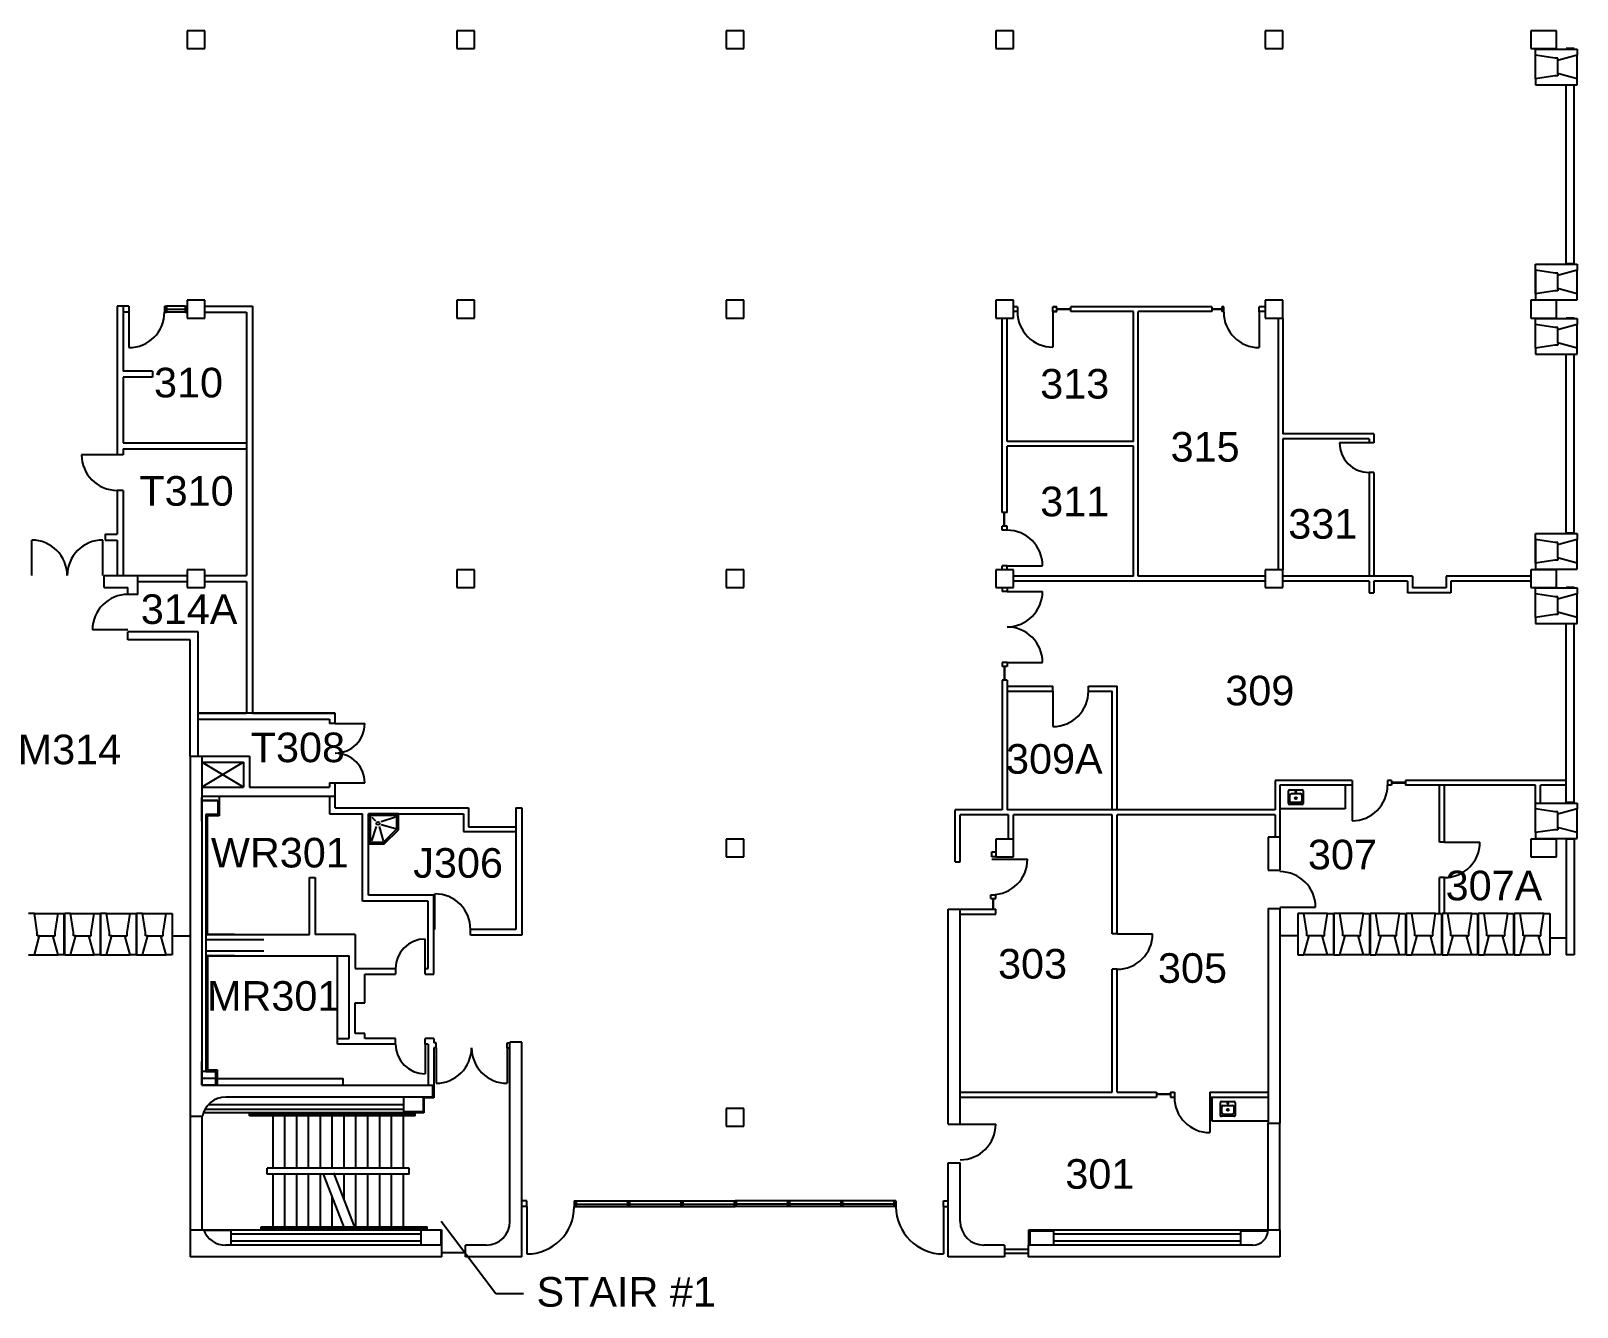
# Model space of a CAD drawing. Header units: inches. Extents: x -220 to 3068, y -21 to 2562.
# Drawn here: x 1501 to 3068, y -21 to 1272 of the extents above; entities that cross this region are included whole.
import ezdxf

# ---------------------------------------------------------------- set-up
doc = ezdxf.new("R2010")
doc.units = ezdxf.units.IN
doc.header["$MEASUREMENT"] = 0
for name, color, linetype in [('A-DOOR', 4, 'Continuous'), ('A-FLOR-HRAL', 4, 'Continuous'), ('A-FLOR-STRS', 4, 'Continuous'), ('A-FLOR-TEXT', 7, 'Continuous'), ('A-FURN', 3, 'Continuous'), ('A-GLAZ', 3, 'Continuous'), ('A-WALL', 5, 'Continuous'), ('A-WALL-JAMB', 6, 'Continuous'), ('P-SANR-FTXT', 5, 'Continuous'), ('S-COLS', 6, 'Continuous')]:
    doc.layers.add(name, color=color, linetype=linetype)
doc.styles.get("Standard").update_dxf_attribs({"font": 'arial.ttf'})

msp = doc.modelspace()

# ---------------------------------------------------------------- linework, layer by layer
for p, q in [((1716.7, 505.6), (1674.7, 531.1)), ((1716.7, 531.1), (1674.7, 505.6)), ((1716.7, 505.6), (1674.7, 531.1)), ((1716.7, 531.1), (1674.7, 505.6))]:
    msp.add_line(p, q)
at = {"color": 7}
msp.add_line((2754.7, 165.1), (2754.7, 165.2), dxfattribs=at)
at = {"layer": 'A-DOOR'}
for p, q in [((1600.7, 987.1), (1600.7, 951.1)), ((2536.7, 987.6), (2536.7, 951.6)), ((2745.7, 987.1), (2745.7, 951.1)), ((2856.9, 854.6), (2826.9, 854.6)), ((1588.7, 842.5), (1552.7, 842.5)), ((1502.2, 720.1), (1502.2, 756.1)), ((1502.2, 720.1), (1502.2, 756.1)), ((1574.2, 720.1), (1574.2, 756.1)), ((1574.2, 720.1), (1574.2, 756.1)), ((2490.2, 730.1), (2526.2, 730.1)), ((2490.2, 704.1), (2526.2, 704.1)), ((1599.7, 665.1), (1563.7, 665.1)), ((1599.7, 665.1), (1563.7, 665.1)), ((2490.2, 632.1), (2526.2, 632.1)), ((2536.7, 603.1), (2536.7, 567.1)), ((1809.7, 570.1), (1839.7, 570.1)), ((1809.7, 570.1), (1839.7, 570.1)), ((1809.7, 510.1), (1839.7, 510.1)), ((1809.7, 510.1), (1839.7, 510.1)), ((2839.7, 507.6), (2839.7, 471.6)), ((2933.3, 450.1), (2969.3, 450.1)), ((2474.9, 432.7), (2510.9, 432.7)), ((1910.7, 361.6), (1910.7, 397.6)), ((2766.7, 382.3), (2766.3, 382.6)), ((2766.7, 384.1), (2802.7, 384.1)), ((1900.7, 321.8), (1900.7, 351.8)), ((2601.7, 357.1), (2637.7, 357.1)), ((1900.7, 245.3), (1900.7, 215.3)), ((1911.8, 241.6), (1911.8, 205.6)), ((1983.8, 241.6), (1983.8, 205.6)), ((2695.7, 191.6), (2695.7, 155.6)), ((2442.7, 164.1), (2478.7, 164.1)), ((2003.7, 80.6), (2003.7, 32.6)), ((2425.7, 80.6), (2425.7, 32.6))]:
    msp.add_line(p, q, dxfattribs=at)
for centre, radius, start, end in [((1600.7, 987.1), 36, 270, 0), ((2536.7, 987.6), 36, 180, 270), ((2745.7, 987.1), 36, 180, 270), ((2856.9, 854.6), 30, 180, 270), ((1588.7, 842.5), 36, 180, 270), ((1502.2, 720.1), 36, 0, 90), ((1502.2, 720.1), 36, 0, 90), ((1574.2, 720.1), 36, 90, 180), ((1574.2, 720.1), 36, 90, 180), ((2490.2, 730.1), 36, 0, 90), ((1599.7, 665.1), 36, 90, 180), ((1599.7, 665.1), 36, 90, 180), ((2490.2, 704.1), 36, 270, 360), ((2490.2, 632.1), 36, 0, 90), ((2536.7, 603.1), 36, 270, 0), ((1809.7, 570.1), 30, 270, 0), ((1809.7, 570.1), 30, 270, 0), ((1809.7, 510.1), 30, 0, 90), ((1809.7, 510.1), 30, 0, 90), ((2839.7, 507.6), 36, 270, 0), ((2933.3, 450.1), 36, 270, 360), ((2474.9, 432.7), 36, 270, 360), ((2766.7, 384.1), 36, 0, 90), ((1910.7, 361.6), 36, 0, 90), ((1900.7, 321.8), 30, 90, 180), ((2601.7, 357.1), 36, 270, 360), ((1900.7, 245.3), 30, 180, 270), ((1911.8, 241.6), 36, 270, 0), ((1983.8, 241.6), 36, 180, 270), ((2695.7, 191.6), 36, 180, 270), ((2442.7, 164.1), 36, 270, 360), ((2003.7, 80.6), 48, 270, 0), ((2425.7, 80.6), 48, 180, 270)]:
    msp.add_arc(centre, radius, start, end, dxfattribs=at)
at = {"layer": 'A-FLOR-HRAL'}
for p, q in [((1722.7, 172.6), (1722.7, 175.6)), ((1890.7, 172.6), (1722.7, 172.6)), ((1724.2, 174.1), (1724.2, 175.6)), ((1889.2, 174.1), (1724.2, 174.1)), ((1889.2, 174.1), (1889.2, 175.6)), ((1890.7, 172.6), (1890.7, 175.6)), ((1884.7, 119.6), (1740.7, 119.6)), ((1740.7, 113.6), (1740.7, 119.6)), ((1884.7, 113.6), (1740.7, 113.6)), ((1884.7, 113.6), (1884.7, 119.6)), ((1734.7, 60.2), (1902.7, 60.2)), ((1734.7, 57.2), (1734.7, 60.2)), ((1736.2, 58.7), (1901.2, 58.7)), ((1736.2, 57.2), (1736.2, 58.7)), ((1901.2, 57.2), (1901.2, 58.7)), ((1902.7, 57.2), (1902.7, 60.2))]:
    msp.add_line(p, q, dxfattribs=at)
at = {"layer": 'A-FLOR-STRS'}
for p, q in [((1746.7, 119.6), (1746.7, 175.6)), ((1758.7, 119.6), (1758.7, 175.6)), ((1770.7, 119.6), (1770.7, 175.6)), ((1782.7, 119.6), (1782.7, 175.6)), ((1794.7, 119.6), (1794.7, 175.6)), ((1806.7, 119.6), (1806.7, 175.6)), ((1818.7, 119.6), (1818.7, 175.6)), ((1830.7, 119.6), (1830.7, 175.6)), ((1842.7, 119.6), (1842.7, 175.6)), ((1854.7, 119.6), (1854.7, 175.6)), ((1866.7, 119.6), (1866.7, 175.6)), ((1878.7, 119.6), (1878.7, 175.6)), ((1746.7, 56.6), (1746.7, 113.6)), ((1758.7, 56.6), (1758.7, 113.6)), ((1770.7, 56.6), (1770.7, 113.6)), ((1782.7, 56.6), (1782.7, 113.6)), ((1794.7, 56.6), (1794.7, 113.6)), ((1819.7, 57.2), (1797.9, 113.6)), ((1830.4, 57.2), (1808.1, 114.9)), ((1818.7, 87.6), (1818.7, 113.6)), ((1830.7, 56.6), (1830.7, 113.6)), ((1842.7, 57.2), (1842.7, 113.6)), ((1854.7, 57.2), (1854.7, 113.6)), ((1866.7, 57.2), (1866.7, 113.6)), ((1878.7, 57.2), (1878.7, 113.6)), ((1806.7, 56.6), (1806.7, 90.9))]:
    msp.add_line(p, q, dxfattribs=at)
at = {"layer": 'A-FLOR-TEXT'}
for p, q in [((1972.4, -7.7), (1917, 65.4)), ((2000.3, -7.7), (1972.4, -7.7))]:
    msp.add_line(p, q, dxfattribs=at)
at = {"layer": 'A-FURN'}
for p, q in [((2832.7, 507.6), (2832.7, 483.6)), ((2832.7, 483.6), (2766.7, 483.6)), ((2697.7, 191.6), (2697.7, 167.6)), ((2697.7, 167.6), (2754.7, 167.6))]:
    msp.add_line(p, q, dxfattribs=at)
at = {"layer": 'A-GLAZ'}
for p, q in [((3048.3, 1228.6), (3048.3, 1242.6)), ((3048.3, 1010.6), (3048.3, 1024.6)), ((1657.7, 993.1), (1638.7, 993.1)), ((1638.7, 990.1), (1657.7, 990.1)), ((1657.7, 987.1), (1638.7, 987.1)), ((2540.7, 990.6), (2554.7, 990.6)), ((2540.7, 990.1), (2554.7, 990.1)), ((2697.7, 990.6), (2707.7, 990.6)), ((2697.7, 990.1), (2707.7, 990.1)), ((3048.3, 955.6), (3048.3, 969.6)), ((2487.2, 770.1), (2487.2, 784.1)), ((2487.7, 770.1), (2487.7, 784.1)), ((3048.3, 737.6), (3048.3, 751.6)), ((3048.3, 682.6), (3048.3, 696.6)), ((2487.2, 628.1), (2487.2, 614.1)), ((2487.7, 628.1), (2487.7, 614.1)), ((2879.7, 510.6), (2893.7, 510.6)), ((2879.7, 510.1), (2893.7, 510.1)), ((3048.3, 464.6), (3048.3, 478.6)), ((2475.7, 392.7), (2475.7, 382.1)), ((2476.2, 392.7), (2476.2, 382.1)), ((1509.9, 354.9), (1523.9, 354.9)), ((1546.4, 354.9), (1560.4, 354.9)), ((1582.9, 354.9), (1596.9, 354.9)), ((1619.4, 354.9), (1633.4, 354.9)), ((1644.4, 354.9), (1662.7, 354.9)), ((2784.9, 354.9), (2766.7, 354.9)), ((2809.9, 354.9), (2795.9, 354.9)), ((2846.4, 354.9), (2832.4, 354.9)), ((2882.9, 354.9), (2868.9, 354.9)), ((2919.4, 354.9), (2905.4, 354.9)), ((2955.9, 354.9), (2941.9, 354.9)), ((2992.4, 354.9), (2978.4, 354.9)), ((3028.9, 354.9), (3014.9, 354.9)), ((3056.7, 352.7), (3039.9, 352.7)), ((2655.7, 194.6), (2641.7, 194.6)), ((2655.7, 194.1), (2641.7, 194.1)), ((1662.7, 172.1), (1662.7, 57.1)), ((1674.7, 172.1), (1674.7, 57.1)), ((2754.7, 57.1), (2754.7, 165.1)), ((2766.7, 57.1), (2766.7, 165.1)), ((2051.7, 86.6), (2214.7, 86.6)), ((2051.7, 83.2), (2214.7, 83.2)), ((2051.7, 80.6), (2214.7, 80.6)), ((2377.7, 86.6), (2214.7, 86.6)), ((2377.7, 83.2), (2214.7, 83.2)), ((2377.7, 80.6), (2214.7, 80.6)), ((1941.7, 33.6), (1917.7, 33.6)), ((2487.7, 37.4), (2511.7, 37.4)), ((2487.7, 33.4), (2511.7, 33.4))]:
    msp.add_line(p, q, dxfattribs=at)
at = {"layer": 'A-WALL'}
for p, q in [((3025.7, 1253.6), (3067.7, 1253.6)), ((3025.7, 1247.6), (3025.7, 1253.6)), ((3064.7, 1254.1), (3056.7, 1254.1)), ((3067.7, 1253.6), (3067.7, 1247.6)), ((3025.7, 1223.6), (3025.7, 1247.6)), ((3045, 1244.6), (3025.7, 1247.6)), ((3025.7, 1223.6), (3025.7, 1247.6)), ((3025.7, 1223.6), (3025.7, 1247.6)), ((3048.3, 1244.6), (3045, 1244.6)), ((3048.3, 1242.6), (3048.3, 1244.6)), ((3049.3, 1242.6), (3048.3, 1242.6)), ((3067.7, 1247.6), (3049.3, 1242.6)), ((3067.7, 1223.6), (3067.7, 1247.6)), ((3067.7, 1223.6), (3067.7, 1247.6)), ((3045, 1226.6), (3025.7, 1223.6)), ((3025.7, 1223.6), (3025.7, 1217.6)), ((3048.3, 1226.6), (3045, 1226.6)), ((3049.3, 1228.6), (3048.3, 1228.6)), ((3048.3, 1228.6), (3048.3, 1226.6)), ((3067.7, 1223.6), (3049.3, 1228.6)), ((3067.7, 1217.6), (3067.7, 1223.6)), ((3025.7, 1217.6), (3067.7, 1217.6)), ((3064.7, 1217.1), (3056.7, 1217.1)), ((3056.7, 1036.1), (3056.7, 1217.1)), ((3064.7, 1036.1), (3064.7, 1217.1)), ((3025.7, 1029.6), (3025.7, 1035.6)), ((3025.7, 1035.6), (3067.7, 1035.6)), ((3064.7, 1036.1), (3056.7, 1036.1)), ((3067.7, 1035.6), (3067.7, 1029.6)), ((3045, 1026.6), (3025.7, 1029.6)), ((3025.7, 1005.6), (3025.7, 1029.6)), ((3025.7, 1005.6), (3025.7, 1029.6)), ((3025.7, 1005.6), (3025.7, 1029.6)), ((3025.7, 1005.6), (3025.7, 1029.6)), ((3025.7, 1029.1), (3025.7, 1005.1)), ((3048.3, 1026.6), (3045, 1026.6)), ((3048.3, 1024.6), (3048.3, 1026.6)), ((3049.3, 1024.6), (3048.3, 1024.6)), ((3067.7, 1029.6), (3049.3, 1024.6)), ((3067.7, 1005.6), (3067.7, 1029.6)), ((3067.7, 1005.6), (3067.7, 1029.6)), ((3045, 1008.6), (3025.7, 1005.6)), ((3025.7, 1005.6), (3025.7, 999.6)), ((3048.3, 1008.6), (3045, 1008.6)), ((3048.3, 1010.6), (3048.3, 1008.6)), ((3049.3, 1010.6), (3048.3, 1010.6)), ((3067.7, 1005.6), (3049.3, 1010.6)), ((3067.7, 999.6), (3067.7, 1005.6)), ((1588.7, 993.1), (1588.7, 842.5)), ((1594.7, 993.1), (1588.7, 993.1)), ((1594.7, 993.1), (1594.7, 927.1)), ((1677.7, 993.1), (1725.7, 993.1)), ((1677.7, 987.1), (1719.7, 987.1)), ((1719.7, 987.1), (1719.7, 720.1)), ((1725.7, 993.1), (1725.7, 580.6)), ((2500.7, 992.6), (2496.7, 992.6)), ((2500.7, 987.6), (2496.7, 987.6)), ((2500.7, 992.6), (2500.7, 987.6)), ((2536.7, 992.6), (2540.7, 992.6)), ((2536.7, 987.6), (2536.7, 992.6)), ((2536.7, 992.6), (2540.7, 992.6)), ((2540.7, 992.6), (2536.7, 992.6)), ((2536.7, 987.6), (2540.7, 987.6)), ((2536.7, 987.6), (2540.7, 987.6)), ((2540.7, 987.6), (2536.7, 987.6)), ((2540.7, 987.6), (2540.7, 992.6)), ((2554.7, 987.6), (2554.7, 992.6)), ((2697.7, 992.6), (2554.7, 992.6)), ((2618.2, 987.6), (2554.7, 987.6)), ((2618.2, 856.1), (2618.2, 987.6)), ((2623.2, 719.6), (2623.2, 987.6)), ((2697.7, 987.6), (2623.2, 987.6)), ((2697.7, 992.6), (2697.7, 987.6)), ((2707.7, 992.6), (2707.7, 987.6)), ((2709.7, 992.6), (2707.7, 992.6)), ((2709.7, 987.6), (2707.7, 987.6)), ((2709.7, 987.1), (2709.7, 992.6)), ((2751.7, 992.6), (2745.7, 992.6)), ((2745.7, 987.1), (2745.7, 992.6)), ((2751.7, 987.6), (2745.7, 987.6)), ((3025.7, 999.6), (3067.7, 999.6)), ((2485.2, 784.1), (2485.2, 981.1)), ((2490.2, 856.1), (2490.2, 981.1)), ((2764.7, 981.1), (2764.7, 726.1)), ((2769.7, 981.1), (2769.7, 863.6)), ((3025.7, 980.6), (3067.7, 980.6)), ((3025.7, 974.6), (3025.7, 980.6)), ((3025.7, 950.6), (3025.7, 974.6)), ((3045, 971.6), (3025.7, 974.6)), ((3025.7, 950.6), (3025.7, 974.6)), ((3025.7, 950.6), (3025.7, 974.6)), ((3025.7, 950.6), (3025.7, 974.6)), ((3048.3, 971.6), (3045, 971.6)), ((3048.3, 969.6), (3048.3, 971.6)), ((3067.7, 974.6), (3049.3, 969.6)), ((3064.7, 981.1), (3056.7, 981.1)), ((3067.7, 980.6), (3067.7, 974.6)), ((3067.7, 950.6), (3067.7, 974.6)), ((3067.7, 950.6), (3067.7, 974.6)), ((3049.3, 969.6), (3048.3, 969.6)), ((3049.3, 955.6), (3048.3, 955.6)), ((3048.3, 955.6), (3048.3, 953.6)), ((3067.7, 950.6), (3049.3, 955.6)), ((3045, 953.6), (3025.7, 950.6)), ((3025.7, 950.6), (3025.7, 944.6)), ((3025.7, 944.6), (3067.7, 944.6)), ((3048.3, 953.6), (3045, 953.6)), ((3064.7, 944.1), (3056.7, 944.1)), ((3056.7, 763.1), (3056.7, 944.1)), ((3064.7, 763.1), (3064.7, 944.1)), ((3067.7, 944.6), (3067.7, 950.6)), ((1624.7, 927.1), (1594.7, 927.1)), ((1624.7, 927.1), (1624.7, 921.1)), ((1594.7, 921.1), (1594.7, 854.5)), ((1624.7, 921.1), (1594.7, 921.1)), ((2861.9, 863.6), (2769.7, 863.6)), ((2861.9, 863.6), (2861.9, 854.6)), ((1594.7, 854.5), (1719.7, 854.5)), ((1594.7, 848.5), (1719.7, 848.5)), ((1594.7, 848.5), (1594.7, 842.5)), ((2618.2, 856.1), (2490.2, 856.1)), ((2490.2, 784.1), (2490.2, 851.1)), ((2618.2, 851.1), (2490.2, 851.1)), ((2618.2, 719.6), (2618.2, 851.1)), ((2856.9, 858.6), (2769.7, 858.6)), ((2769.7, 858.6), (2769.7, 726.1)), ((2856.9, 858.6), (2856.9, 854.6)), ((2861.9, 854.6), (2856.9, 854.6)), ((1594.7, 842.5), (1588.7, 842.5)), ((2861.9, 824.6), (2856.9, 824.6)), ((2856.9, 824.6), (2856.9, 719.6)), ((2861.9, 824.6), (2861.9, 719.6)), ((1594.7, 806.5), (1588.7, 806.5)), ((1588.7, 806.5), (1588.7, 762.1)), ((1594.7, 806.5), (1594.7, 720.1)), ((2490.2, 784.1), (2485.2, 784.1)), ((2490.2, 770.1), (2485.2, 770.1)), ((2485.2, 766.1), (2485.2, 770.1)), ((2485.2, 766.1), (2485.2, 770.1)), ((2490.2, 766.1), (2490.2, 770.1)), ((2490.2, 766.1), (2490.2, 770.1)), ((1576.7, 762.1), (1588.7, 762.1)), ((1576.7, 762.1), (1576.7, 756.1)), ((1576.7, 756.1), (1588.7, 756.1)), ((1588.7, 756.1), (1588.7, 720.1)), ((2490.2, 766.1), (2485.2, 766.1)), ((3025.7, 756.6), (3025.7, 762.6)), ((3025.7, 762.6), (3067.7, 762.6)), ((3045, 753.6), (3025.7, 756.6)), ((3025.7, 732.6), (3025.7, 756.6)), ((3025.7, 732.6), (3025.7, 756.6)), ((3025.7, 732.6), (3025.7, 756.6)), ((3025.7, 732.6), (3025.7, 756.6)), ((3025.7, 756.1), (3025.7, 732.1)), ((3048.3, 753.6), (3045, 753.6)), ((3048.3, 751.6), (3048.3, 753.6)), ((3067.7, 756.6), (3049.3, 751.6)), ((3064.7, 763.1), (3056.7, 763.1)), ((3067.7, 762.6), (3067.7, 756.6)), ((3067.7, 732.6), (3067.7, 756.6)), ((3049.3, 751.6), (3048.3, 751.6)), ((3048.3, 737.6), (3048.3, 735.6)), ((3049.3, 737.6), (3048.3, 737.6)), ((3067.7, 732.6), (3049.3, 737.6)), ((2485.2, 726.1), (2485.2, 730.1)), ((2490.2, 730.1), (2485.2, 730.1)), ((2485.2, 726.1), (2485.2, 730.1)), ((2490.2, 726.1), (2490.2, 730.1)), ((2490.2, 726.1), (2490.2, 730.1)), ((3045, 735.6), (3025.7, 732.6)), ((3025.7, 732.6), (3025.7, 726.6)), ((3025.7, 726.6), (3067.7, 726.6)), ((3048.3, 735.6), (3045, 735.6)), ((3067.7, 726.6), (3067.7, 732.6)), ((1575.7, 708.1), (1575.7, 720.1)), ((1575.7, 720.1), (1609.7, 720.1)), ((1575.7, 720.1), (1588.7, 720.1)), ((1575.7, 708.1), (1575.7, 720.1)), ((1575.7, 708.1), (1599.7, 708.1)), ((1575.7, 708.1), (1599.7, 708.1)), ((1594.7, 720.1), (1659.7, 720.1)), ((1599.7, 701.1), (1599.7, 708.1)), ((1599.7, 701.1), (1599.7, 708.1)), ((1609.7, 701.1), (1609.7, 720.1)), ((1609.7, 714.1), (1659.7, 714.1)), ((1609.7, 701.1), (1609.7, 714.1)), ((1677.7, 720.1), (1719.7, 720.1)), ((1677.7, 714.1), (1719.7, 714.1)), ((1719.7, 714.1), (1719.7, 580.6)), ((2485.2, 708.1), (2485.2, 704.1)), ((2490.2, 708.1), (2490.2, 704.1)), ((2618.2, 719.6), (2496.7, 719.6)), ((2751.7, 714.6), (2496.7, 714.6)), ((2751.7, 719.6), (2623.2, 719.6)), ((2856.9, 719.6), (2769.7, 719.6)), ((2856.9, 714.6), (2769.7, 714.6)), ((2856.9, 714.6), (2769.7, 714.6)), ((2861.9, 719.6), (2856.9, 719.6)), ((2856.9, 714.6), (2856.9, 702.6)), ((2900.9, 719.6), (2861.9, 719.6)), ((2895.9, 714.6), (2861.9, 714.6)), ((2861.9, 714.6), (2861.9, 702.6)), ((2895.9, 714.6), (2895.9, 702.6)), ((2900.9, 719.6), (2900.9, 707.6)), ((2934.9, 707.6), (2900.9, 707.6)), ((3020.7, 719.6), (2934.9, 719.6)), ((2934.9, 719.6), (2934.9, 707.6)), ((3020.7, 714.6), (2939.9, 714.6)), ((2939.9, 714.6), (2939.9, 702.6)), ((3025.7, 707.6), (3067.7, 707.6)), ((3025.7, 701.6), (3025.7, 707.6)), ((3064.7, 708.1), (3056.7, 708.1)), ((3067.7, 707.6), (3067.7, 701.6)), ((1609.7, 701.1), (1599.7, 701.1)), ((1609.7, 701.1), (1599.7, 701.1)), ((2490.2, 704.1), (2485.2, 704.1)), ((2856.9, 702.6), (2861.9, 702.6)), ((2939.9, 702.6), (2895.9, 702.6)), ((3025.7, 677.6), (3025.7, 701.6)), ((3045, 698.6), (3025.7, 701.6)), ((3025.7, 677.6), (3025.7, 701.6)), ((3025.7, 677.6), (3025.7, 701.6)), ((3048.3, 698.6), (3045, 698.6)), ((3048.3, 696.6), (3048.3, 698.6)), ((3049.3, 696.6), (3048.3, 696.6)), ((3067.7, 701.6), (3049.3, 696.6)), ((3067.7, 677.6), (3067.7, 701.6)), ((3045, 680.6), (3025.7, 677.6)), ((3025.7, 677.6), (3025.7, 671.6)), ((3048.3, 680.6), (3045, 680.6)), ((3049.3, 682.6), (3048.3, 682.6)), ((3048.3, 682.6), (3048.3, 680.6)), ((3067.7, 677.6), (3049.3, 682.6)), ((3067.7, 671.6), (3067.7, 677.6)), ((1670.7, 663.1), (1599.7, 663.1)), ((1599.7, 655.1), (1599.7, 663.1)), ((1670.7, 663.1), (1599.7, 663.1)), ((1599.7, 655.1), (1599.7, 663.1)), ((1670.7, 580.6), (1670.7, 663.1)), ((1670.7, 580.6), (1670.7, 663.1)), ((3025.7, 671.6), (3067.7, 671.6)), ((3064.7, 671.1), (3056.7, 671.1)), ((3056.7, 490.1), (3056.7, 671.1)), ((3064.7, 490.1), (3064.7, 671.1)), ((1662.7, 655.1), (1599.7, 655.1)), ((1662.7, 655.1), (1599.7, 655.1)), ((1662.7, 537.1), (1662.7, 655.1)), ((1662.7, 537.1), (1662.7, 655.1)), ((2490.2, 632.1), (2485.2, 632.1)), ((2485.2, 632.1), (2485.2, 628.1)), ((2490.2, 628.1), (2485.2, 628.1)), ((2490.2, 632.1), (2490.2, 628.1)), ((2490.2, 614.1), (2485.2, 614.1)), ((2485.2, 614.1), (2485.2, 482.6)), ((2490.2, 614.1), (2490.2, 482.6)), ((2490.2, 608.1), (2536.7, 608.1)), ((2490.2, 603.1), (2536.7, 603.1)), ((2536.7, 603.1), (2536.7, 608.1)), ((2572.7, 603.1), (2572.7, 608.1)), ((2572.7, 608.1), (2601.7, 608.1)), ((2572.7, 603.1), (2596.7, 603.1)), ((2596.7, 482.6), (2596.7, 603.1)), ((2601.7, 482.6), (2601.7, 608.1)), ((1670.7, 580.6), (1719.7, 580.6)), ((1725.7, 580.6), (1670.7, 580.6)), ((1670.7, 537.1), (1670.7, 580.6)), ((1809.7, 580.6), (1725.7, 580.6)), ((1725.7, 580.6), (1809.7, 580.6)), ((1809.7, 570.1), (1809.7, 580.6)), ((1809.7, 570.1), (1809.7, 580.6)), ((1670.7, 574.6), (1803.9, 574.6)), ((1670.7, 537.1), (1670.7, 574.6)), ((1670.7, 574.6), (1803.9, 574.6)), ((1803.9, 574.6), (1803.9, 570.1)), ((1803.9, 574.6), (1803.9, 570.1)), ((1809.7, 570.1), (1803.9, 570.1)), ((1809.7, 570.1), (1803.9, 570.1)), ((1662.7, 537.1), (1674.7, 537.1)), ((1662.7, 537.1), (1662.7, 172.1)), ((1674.7, 537.1), (1674.7, 203.6)), ((1674.7, 537.1), (1722.7, 537.1)), ((1674.7, 537.1), (1722.7, 537.1)), ((1722.7, 537.1), (1722.7, 505.6)), ((1722.7, 537.1), (1722.7, 505.6)), ((1674.7, 531.1), (1716.7, 531.1)), ((1674.7, 531.1), (1716.7, 531.1)), ((1716.7, 531.1), (1716.7, 505.6)), ((1716.7, 531.1), (1716.7, 505.6)), ((1674.7, 505.6), (1716.7, 505.6)), ((1674.7, 505.6), (1716.7, 505.6)), ((1722.7, 505.6), (1803.9, 505.6)), ((1722.7, 505.6), (1803.9, 505.6)), ((1803.9, 510.1), (1809.7, 510.1)), ((1803.9, 510.1), (1803.9, 505.6)), ((1803.9, 510.1), (1809.7, 510.1)), ((1803.9, 510.1), (1803.9, 505.6)), ((1809.7, 484.6), (1809.7, 510.1)), ((1809.7, 496.6), (1809.7, 510.1)), ((2761.7, 512.6), (2761.7, 482.6)), ((2839.7, 512.6), (2761.7, 512.6)), ((2766.7, 507.6), (2766.7, 455.1)), ((2839.7, 507.6), (2766.7, 507.6)), ((2839.7, 512.6), (2839.7, 507.6)), ((2875.7, 512.6), (2875.7, 507.6)), ((2879.7, 512.6), (2875.7, 512.6)), ((2879.7, 507.6), (2875.7, 507.6)), ((2879.7, 512.6), (2879.7, 507.6)), ((3056.7, 512.6), (2893.7, 512.6)), ((2893.7, 512.6), (2893.7, 507.6)), ((3025.7, 507.6), (2893.7, 507.6)), ((2928.3, 450.1), (2928.3, 507.6)), ((2933.3, 450.1), (2933.3, 507.6)), ((3025.7, 489.6), (3025.7, 507.6)), ((3056.7, 507.6), (3030.7, 507.6)), ((3030.7, 489.6), (3030.7, 507.6)), ((1674.7, 496.6), (1803.9, 496.6)), ((1674.7, 496.6), (1809.7, 496.6)), ((1674.7, 471.1), (1674.7, 495.1)), ((1674.7, 492.1), (1690.7, 492.1)), ((1690.7, 492.1), (1674.7, 492.1)), ((1690.7, 492.1), (1690.7, 478.1)), ((1692.2, 496.6), (1692.2, 476.6)), ((1803.9, 496.6), (1803.9, 478.6)), ((3025.7, 483.6), (3025.7, 489.6)), ((3025.7, 489.6), (3067.7, 489.6)), ((3064.7, 490.1), (3056.7, 490.1)), ((3067.7, 489.6), (3067.7, 483.6)), ((1678.7, 478.1), (1678.7, 217.6)), ((1690.7, 478.1), (1678.7, 478.1)), ((1680.3, 356.3), (1680.3, 476.6)), ((1692.2, 476.6), (1680.3, 476.6)), ((1803.9, 478.6), (1837.4, 478.6)), ((1809.7, 484.6), (1944.7, 484.6)), ((1837.4, 390.1), (1837.4, 478.6)), ((1843.4, 396.1), (1843.4, 478.6)), ((1843.4, 478.6), (1939.7, 478.6)), ((1939.7, 478.6), (1939.7, 460.6)), ((1944.7, 484.6), (1944.7, 465.6)), ((1992.7, 484.6), (1992.7, 361.6)), ((1992.7, 484.6), (1998.7, 484.6)), ((1998.7, 484.6), (1998.7, 355.6)), ((2437.7, 430.1), (2437.7, 482.6)), ((2485.2, 482.6), (2437.7, 482.6)), ((2442.7, 430.1), (2442.7, 477.6)), ((2491.7, 477.6), (2442.7, 477.6)), ((2761.7, 482.6), (2490.2, 482.6)), ((2491.7, 453.1), (2491.7, 477.6)), ((2496.7, 453.1), (2496.7, 477.6)), ((2596.7, 477.6), (2496.7, 477.6)), ((2596.7, 357.1), (2596.7, 477.6)), ((2761.7, 477.6), (2601.7, 477.6)), ((2601.7, 357.1), (2601.7, 477.6)), ((2761.7, 477.6), (2761.7, 455.1)), ((3045, 480.6), (3025.7, 483.6)), ((3025.7, 459.6), (3025.7, 483.6)), ((3048.3, 480.6), (3045, 480.6)), ((3048.3, 478.6), (3048.3, 480.6)), ((3049.3, 478.6), (3048.3, 478.6)), ((3067.7, 483.6), (3049.3, 478.6)), ((3067.7, 459.6), (3067.7, 483.6)), ((1939.7, 460.6), (1992.7, 460.6)), ((1944.7, 465.6), (1992.7, 465.6)), ((2766.7, 455.1), (2754.7, 455.1)), ((2754.7, 455.1), (2754.7, 421.6)), ((2766.7, 455.1), (2766.7, 421.6)), ((3045, 462.6), (3025.7, 459.6)), ((3025.7, 459.6), (3025.7, 453.6)), ((3048.3, 462.6), (3045, 462.6)), ((3048.3, 464.6), (3048.3, 462.6)), ((3049.3, 464.6), (3048.3, 464.6)), ((3067.7, 459.6), (3049.3, 464.6)), ((3067.7, 453.6), (3067.7, 459.6)), ((2474.7, 435.1), (2474.7, 440.1)), ((2474.7, 440.1), (2478.7, 440.1)), ((2933.3, 450.1), (2928.3, 450.1)), ((3025.7, 453.6), (3067.7, 453.6)), ((3056.7, 453.1), (3056.7, 335.6)), ((3064.7, 453.1), (3056.7, 453.1)), ((3064.7, 453.1), (3064.7, 335.6)), ((2437.7, 430.1), (2442.7, 430.1)), ((2478.7, 435.1), (2474.7, 435.1)), ((1783.7, 414.3), (1789.2, 414.3)), ((1783.7, 356.3), (1783.7, 414.3)), ((1789.2, 414.3), (1789.2, 356.3)), ((2754.7, 421.6), (2766.7, 421.6)), ((2928.3, 377.6), (2928.3, 414.1)), ((2933.3, 414.1), (2928.3, 414.1)), ((2933.3, 377.6), (2933.3, 414.1)), ((1909.4, 396.1), (1843.4, 396.1)), ((1909.4, 316.1), (1909.4, 396.1)), ((2473.7, 392.7), (2473.7, 396.7)), ((2473.7, 396.7), (2478.7, 396.7)), ((2473.7, 392.7), (2478.7, 392.7)), ((2478.7, 392.7), (2478.7, 396.7)), ((1504.9, 377.6), (1498.9, 377.6)), ((1504.9, 377.6), (1528.9, 377.6)), ((1507.9, 358.3), (1504.9, 377.6)), ((1525.9, 358.3), (1528.9, 377.6)), ((1528.9, 377.6), (1534.9, 377.6)), ((1534.9, 377.6), (1534.9, 335.6)), ((1535.4, 377.6), (1535.4, 335.6)), ((1541.4, 377.6), (1535.4, 377.6)), ((1541.4, 377.6), (1565.4, 377.6)), ((1544.4, 358.3), (1541.4, 377.6)), ((1562.4, 358.3), (1565.4, 377.6)), ((1565.4, 377.6), (1571.4, 377.6)), ((1571.4, 377.6), (1571.4, 335.6)), ((1571.9, 377.6), (1571.9, 335.6)), ((1577.9, 377.6), (1571.9, 377.6)), ((1577.9, 377.6), (1601.9, 377.6)), ((1580.9, 358.3), (1577.9, 377.6)), ((1598.9, 358.3), (1601.9, 377.6)), ((1601.9, 377.6), (1607.9, 377.6)), ((1607.9, 377.6), (1607.9, 335.6)), ((1608.4, 377.6), (1608.4, 335.6)), ((1614.4, 377.6), (1608.4, 377.6)), ((1614.4, 377.6), (1638.4, 377.6)), ((1617.4, 358.3), (1614.4, 377.6)), ((1635.4, 358.3), (1638.4, 377.6)), ((1638.4, 377.6), (1644.4, 377.6)), ((1644.4, 377.6), (1644.4, 335.6)), ((1903.7, 390.1), (1837.4, 390.1)), ((1903.7, 321.8), (1903.7, 390.1)), ((2430.7, 382.1), (2442.7, 382.1)), ((2430.7, 164.1), (2430.7, 382.1)), ((2442.7, 164.1), (2442.7, 382.1)), ((2442.7, 382.1), (2478.7, 382.1)), ((2442.7, 377.1), (2478.7, 377.1)), ((2478.7, 377.1), (2478.7, 382.1)), ((2754.7, 382.6), (2766.7, 382.6)), ((2754.7, 382.6), (2754.7, 165.1)), ((2766.7, 382.6), (2766.7, 165.1)), ((2784.9, 377.6), (2784.9, 335.6)), ((2790.9, 377.6), (2784.9, 377.6)), ((2793.9, 358.3), (2790.9, 377.6)), ((2814.9, 377.6), (2790.9, 377.6)), ((2811.9, 358.3), (2814.9, 377.6)), ((2814.9, 377.6), (2820.9, 377.6)), ((2820.9, 377.6), (2820.9, 335.6)), ((2821.4, 377.6), (2821.4, 335.6)), ((2827.4, 377.6), (2821.4, 377.6)), ((2830.4, 358.3), (2827.4, 377.6)), ((2851.4, 377.6), (2827.4, 377.6)), ((2848.4, 358.3), (2851.4, 377.6)), ((2851.4, 377.6), (2857.4, 377.6)), ((2857.4, 377.6), (2857.4, 335.6)), ((2857.9, 377.6), (2857.9, 335.6)), ((2863.9, 377.6), (2857.9, 377.6)), ((2866.9, 358.3), (2863.9, 377.6)), ((2887.9, 377.6), (2863.9, 377.6)), ((2884.9, 358.3), (2887.9, 377.6)), ((2887.9, 377.6), (2893.9, 377.6)), ((2893.9, 377.6), (2893.9, 335.6)), ((2894.4, 377.6), (2894.4, 335.6)), ((2900.4, 377.6), (2894.4, 377.6)), ((2903.4, 358.3), (2900.4, 377.6)), ((2924.4, 377.6), (2900.4, 377.6)), ((2921.4, 358.3), (2924.4, 377.6)), ((2924.4, 377.6), (2930.4, 377.6)), ((2930.4, 377.6), (2930.4, 335.6)), ((2930.9, 377.6), (2930.9, 335.6)), ((2936.9, 377.6), (2930.9, 377.6)), ((2939.9, 358.3), (2936.9, 377.6)), ((2960.9, 377.6), (2936.9, 377.6)), ((2957.9, 358.3), (2960.9, 377.6)), ((2960.9, 377.6), (2966.9, 377.6)), ((2966.9, 377.6), (2966.9, 335.6)), ((2967.4, 377.6), (2967.4, 335.6)), ((2973.4, 377.6), (2967.4, 377.6)), ((2976.4, 358.3), (2973.4, 377.6)), ((2997.4, 377.6), (2973.4, 377.6)), ((2994.4, 358.3), (2997.4, 377.6)), ((2997.4, 377.6), (3003.4, 377.6)), ((3003.4, 377.6), (3003.4, 335.6)), ((3009.9, 377.6), (3003.9, 377.6)), ((3003.9, 377.6), (3003.9, 335.6)), ((3033.9, 377.6), (3009.9, 377.6)), ((3012.9, 358.3), (3009.9, 377.6)), ((3030.9, 358.3), (3033.9, 377.6)), ((3033.9, 377.6), (3039.9, 377.6)), ((3039.9, 377.6), (3039.9, 335.6)), ((1992.7, 361.6), (1946.7, 361.6)), ((1946.7, 355.6), (1946.7, 361.6)), ((1504.9, 335.6), (1509.9, 353.9)), ((1507.9, 354.9), (1507.9, 358.3)), ((1509.9, 354.9), (1507.9, 354.9)), ((1509.9, 353.9), (1509.9, 354.9)), ((1523.9, 353.9), (1523.9, 354.9)), ((1523.9, 354.9), (1525.9, 354.9)), ((1528.9, 335.6), (1523.9, 353.9)), ((1525.9, 354.9), (1525.9, 358.3)), ((1541.4, 335.6), (1546.4, 353.9)), ((1544.4, 354.9), (1544.4, 358.3)), ((1546.4, 354.9), (1544.4, 354.9)), ((1546.4, 353.9), (1546.4, 354.9)), ((1560.4, 353.9), (1560.4, 354.9)), ((1560.4, 354.9), (1562.4, 354.9)), ((1565.4, 335.6), (1560.4, 353.9)), ((1562.4, 354.9), (1562.4, 358.3)), ((1577.9, 335.6), (1582.9, 353.9)), ((1580.9, 354.9), (1580.9, 358.3)), ((1582.9, 354.9), (1580.9, 354.9)), ((1582.9, 353.9), (1582.9, 354.9)), ((1596.9, 353.9), (1596.9, 354.9)), ((1596.9, 354.9), (1598.9, 354.9)), ((1601.9, 335.6), (1596.9, 353.9)), ((1598.9, 354.9), (1598.9, 358.3)), ((1614.4, 335.6), (1619.4, 353.9)), ((1617.4, 354.9), (1617.4, 358.3)), ((1619.4, 354.9), (1617.4, 354.9)), ((1619.4, 353.9), (1619.4, 354.9)), ((1633.4, 353.9), (1633.4, 354.9)), ((1633.4, 354.9), (1635.4, 354.9)), ((1638.4, 335.6), (1633.4, 353.9)), ((1635.4, 354.9), (1635.4, 358.3)), ((1707.7, 356.3), (1678.7, 356.3)), ((1678.7, 356.3), (1737.3, 356.3)), ((1678.7, 351.3), (1737.3, 351.3)), ((1707.7, 356.3), (1783.7, 356.3)), ((1829.7, 356.3), (1789.2, 356.3)), ((1829.7, 356.3), (1829.7, 321.8)), ((1998.7, 355.6), (1946.7, 355.6)), ((2601.7, 357.1), (2596.7, 357.1)), ((2790.9, 335.6), (2795.9, 353.9)), ((2793.9, 354.9), (2793.9, 358.3)), ((2795.9, 354.9), (2793.9, 354.9)), ((2795.9, 353.9), (2795.9, 354.9)), ((2809.9, 353.9), (2809.9, 354.9)), ((2809.9, 354.9), (2811.9, 354.9)), ((2814.9, 335.6), (2809.9, 353.9)), ((2811.9, 354.9), (2811.9, 358.3)), ((2827.4, 335.6), (2832.4, 353.9)), ((2830.4, 354.9), (2830.4, 358.3)), ((2832.4, 354.9), (2830.4, 354.9)), ((2832.4, 353.9), (2832.4, 354.9)), ((2846.4, 353.9), (2846.4, 354.9)), ((2846.4, 354.9), (2848.4, 354.9)), ((2851.4, 335.6), (2846.4, 353.9)), ((2848.4, 354.9), (2848.4, 358.3)), ((2863.9, 335.6), (2868.9, 353.9)), ((2866.9, 354.9), (2866.9, 358.3)), ((2868.9, 354.9), (2866.9, 354.9)), ((2868.9, 353.9), (2868.9, 354.9)), ((2882.9, 353.9), (2882.9, 354.9)), ((2882.9, 354.9), (2884.9, 354.9)), ((2887.9, 335.6), (2882.9, 353.9)), ((2884.9, 354.9), (2884.9, 358.3)), ((2900.4, 335.6), (2905.4, 353.9)), ((2903.4, 354.9), (2903.4, 358.3)), ((2905.4, 354.9), (2903.4, 354.9)), ((2905.4, 353.9), (2905.4, 354.9)), ((2919.4, 353.9), (2919.4, 354.9)), ((2919.4, 354.9), (2921.4, 354.9)), ((2924.4, 335.6), (2919.4, 353.9)), ((2921.4, 354.9), (2921.4, 358.3)), ((2936.9, 335.6), (2941.9, 353.9)), ((2939.9, 354.9), (2939.9, 358.3)), ((2941.9, 354.9), (2939.9, 354.9)), ((2941.9, 353.9), (2941.9, 354.9)), ((2955.9, 353.9), (2955.9, 354.9)), ((2955.9, 354.9), (2957.9, 354.9)), ((2960.9, 335.6), (2955.9, 353.9)), ((2957.9, 354.9), (2957.9, 358.3)), ((2973.4, 335.6), (2978.4, 353.9)), ((2976.4, 354.9), (2976.4, 358.3)), ((2978.4, 354.9), (2976.4, 354.9)), ((2978.4, 353.9), (2978.4, 354.9)), ((2992.4, 353.9), (2992.4, 354.9)), ((2992.4, 354.9), (2994.4, 354.9)), ((2997.4, 335.6), (2992.4, 353.9)), ((2994.4, 354.9), (2994.4, 358.3)), ((3009.9, 335.6), (3014.9, 353.9)), ((3012.9, 354.9), (3012.9, 358.3)), ((3014.9, 354.9), (3012.9, 354.9)), ((3014.9, 353.9), (3014.9, 354.9)), ((3028.9, 354.9), (3030.9, 354.9)), ((3028.9, 353.9), (3028.9, 354.9)), ((3033.9, 335.6), (3028.9, 353.9)), ((3030.9, 354.9), (3030.9, 358.3)), ((1498.9, 335.6), (1504.9, 335.6)), ((1504.9, 335.6), (1528.9, 335.6)), ((1534.9, 335.6), (1528.9, 335.6)), ((1535.4, 335.6), (1541.4, 335.6)), ((1541.4, 335.6), (1565.4, 335.6)), ((1571.4, 335.6), (1565.4, 335.6)), ((1571.9, 335.6), (1577.9, 335.6)), ((1577.9, 335.6), (1601.9, 335.6)), ((1607.9, 335.6), (1601.9, 335.6)), ((1608.4, 335.6), (1614.4, 335.6)), ((1614.4, 335.6), (1638.4, 335.6)), ((1644.4, 335.6), (1638.4, 335.6)), ((1678.7, 339.8), (1737.3, 339.8)), ((1707.7, 334.8), (1678.7, 334.8)), ((1678.7, 334.8), (1737.3, 334.8)), ((1680.2, 334.8), (1680.2, 219.1)), ((1707.7, 334.8), (1823.9, 334.8)), ((1811.9, 251.1), (1811.9, 334.8)), ((1823.9, 251.1), (1823.9, 334.8)), ((2784.9, 335.6), (2790.9, 335.6)), ((2814.9, 335.6), (2790.9, 335.6)), ((2820.9, 335.6), (2814.9, 335.6)), ((2821.4, 335.6), (2827.4, 335.6)), ((2851.4, 335.6), (2827.4, 335.6)), ((2857.4, 335.6), (2851.4, 335.6)), ((2857.9, 335.6), (2863.9, 335.6)), ((2887.9, 335.6), (2863.9, 335.6)), ((2893.9, 335.6), (2887.9, 335.6)), ((2894.4, 335.6), (2900.4, 335.6)), ((2924.4, 335.6), (2900.4, 335.6)), ((2930.4, 335.6), (2924.4, 335.6)), ((2930.9, 335.6), (2936.9, 335.6)), ((2960.9, 335.6), (2936.9, 335.6)), ((2966.9, 335.6), (2960.9, 335.6)), ((2967.4, 335.6), (2973.4, 335.6)), ((2997.4, 335.6), (2973.4, 335.6)), ((3003.4, 335.6), (2997.4, 335.6)), ((3003.9, 335.6), (3009.9, 335.6)), ((3033.9, 335.6), (3009.9, 335.6)), ((3039.9, 335.6), (3033.9, 335.6)), ((3064.7, 335.6), (3056.7, 335.6)), ((1829.7, 321.8), (1870.7, 321.8)), ((1839.7, 316.1), (1870.7, 316.1)), ((1839.7, 287.1), (1839.7, 316.1)), ((1870.7, 321.8), (1870.7, 316.1)), ((1900.7, 321.8), (1903.7, 321.8)), ((1900.7, 316.1), (1900.7, 321.8)), ((1900.7, 316.1), (1909.4, 316.1)), ((2596.7, 196.6), (2596.7, 321.1)), ((2601.7, 321.1), (2596.7, 321.1)), ((2601.7, 196.6), (2601.7, 321.1)), ((1829.7, 287.1), (1839.7, 287.1)), ((1829.7, 256.1), (1829.7, 287.1)), ((1811.9, 245.3), (1811.9, 251.1)), ((1811.9, 251.1), (1823.9, 251.1)), ((1839.7, 256.1), (1829.7, 256.1)), ((1839.7, 251.1), (1839.7, 256.1)), ((1870.7, 251.1), (1839.7, 251.1)), ((1870.7, 245.3), (1870.7, 251.1)), ((1900.7, 245.3), (1900.7, 251.1)), ((1909.4, 251.1), (1900.7, 251.1)), ((1909.4, 251.1), (1909.4, 246.6)), ((1870.7, 245.3), (1811.9, 245.3)), ((1903.7, 245.3), (1900.7, 245.3)), ((1903.7, 245.3), (1903.7, 203.6)), ((1909.4, 241.6), (1909.4, 191)), ((1998.7, 247.1), (1986.7, 247.1)), ((1986.7, 65.6), (1986.7, 247.1)), ((1998.7, 29.6), (1998.7, 247.1)), ((1674.7, 203.6), (1674.7, 227.6)), ((1688.7, 217.6), (1674.7, 217.6)), ((1690.7, 210.3), (1674.7, 210.3)), ((1678.7, 217.6), (1688.7, 217.6)), ((1680.2, 219.1), (1690.2, 219.1)), ((1688.7, 203.6), (1688.7, 217.6)), ((1690.2, 219.1), (1690.2, 203.6)), ((1690.7, 210.3), (1817.7, 210.3)), ((1817.7, 203.6), (1817.7, 210.3)), ((1674.7, 203.6), (1908.7, 203.6)), ((1690.7, 203.6), (1674.7, 203.6)), ((1908.7, 191.6), (1698.7, 191.6)), ((1878.7, 191.6), (1878.7, 176.6)), ((1898.7, 191.6), (1898.7, 176.6)), ((1899.3, 191), (1899.3, 175.7)), ((1909.4, 191), (1899.3, 191)), ((1908.7, 191.6), (1908.7, 203.6)), ((2442.7, 196.6), (2596.7, 196.6)), ((2442.7, 191.6), (2641.7, 191.6)), ((2601.7, 196.6), (2641.7, 196.6)), ((2641.7, 196.6), (2641.7, 191.6)), ((2655.7, 196.6), (2655.7, 191.6)), ((2655.7, 196.6), (2659.7, 196.6)), ((2655.7, 191.6), (2659.7, 191.6)), ((2659.7, 196.6), (2659.7, 191.6)), ((2695.7, 196.6), (2695.7, 191.6)), ((2695.7, 196.6), (2754.7, 196.6)), ((2695.7, 191.6), (2754.7, 191.6)), ((1899.3, 175.7), (1676.1, 175.7)), ((1878.7, 179.1), (1677.6, 179.1)), ((1878.7, 183.6), (1680.8, 183.6)), ((1898.7, 176.6), (1878.7, 176.6)), ((1662.7, 172.1), (1675.1, 172.1)), ((2430.7, 164.1), (2442.7, 164.1)), ((2754.7, 165.1), (2766.7, 165.1)), ((2430.7, 29.6), (2430.7, 125.1)), ((2430.7, 125.1), (2442.7, 125.1)), ((2442.7, 65.6), (2442.7, 125.1)), ((1662.7, 57.1), (1662.7, 29.6)), ((1662.7, 57.1), (1676.2, 57.1)), ((1674.7, 57.2), (1917.2, 57.2)), ((1676.4, 56.6), (1704.2, 56.6)), ((1704.2, 41.6), (1704.2, 56.6)), ((1704.2, 53), (1896.5, 53)), ((1896.5, 56.6), (1896.5, 41.6)), ((1916.5, 56.6), (1896.5, 56.6)), ((1916.5, 56.6), (1916.5, 41.6)), ((1917.2, 57.2), (1917.2, 41.6)), ((2512.2, 57.1), (2754.7, 57.1)), ((2512.2, 41.6), (2512.2, 57.1)), ((2513.7, 41.6), (2513.7, 55.7)), ((2537.7, 55.7), (2513.7, 55.7)), ((2537.7, 41.6), (2537.7, 55.7)), ((2537.7, 53), (2726.7, 53)), ((2726.7, 55.6), (2726.7, 41.6)), ((2754.6, 55.6), (2726.7, 55.6)), ((2754.7, 57.1), (2766.7, 57.1)), ((2766.7, 57.1), (2766.7, 29.6)), ((1917.7, 41.6), (1698.7, 41.6)), ((1896.5, 45.6), (1704.2, 45.6)), ((1915.7, 41.6), (1891.7, 41.6)), ((1917.7, 29.6), (1917.7, 41.6)), ((1962.7, 41.6), (1941.7, 41.6)), ((1941.7, 29.6), (1941.7, 41.6)), ((2487.7, 41.6), (2466.7, 41.6)), ((2487.7, 41.6), (2487.7, 29.6)), ((2739.2, 41.6), (2511.7, 41.6)), ((2511.7, 41.6), (2511.7, 29.6)), ((2537.7, 41.6), (2513.7, 41.6)), ((2726.7, 45.6), (2537.7, 45.6)), ((2739.2, 41.6), (2730.7, 41.6)), ((1917.7, 29.6), (1662.7, 29.6)), ((1998.7, 29.6), (1941.7, 29.6)), ((2487.7, 29.6), (2430.7, 29.6)), ((2766.7, 29.6), (2511.7, 29.6))]:
    msp.add_line(p, q, dxfattribs=at)
for centre, radius, start, end in [((1698.7, 167.6), 24, 90, 169.1931), ((1962.7, 65.6), 24, 270, 0), ((2466.7, 65.6), 24, 180, 270), ((1698.7, 65.6), 24, 200.7424, 270), ((2739.2, 57.1), 15.5, 270, 0)]:
    msp.add_arc(centre, radius, start, end, dxfattribs=at)
at = {"layer": 'A-WALL-JAMB'}
for p, q in [((1600.7, 993.1), (1594.7, 993.1)), ((1600.7, 987.1), (1594.7, 987.1)), ((1600.7, 993.1), (1600.7, 987.1)), ((1636.7, 993.1), (1636.7, 987.1)), ((1636.7, 993.1), (1638.7, 993.1)), ((1636.7, 987.1), (1638.7, 987.1)), ((1638.7, 993.1), (1638.7, 987.1)), ((1657.7, 993.1), (1657.7, 987.1)), ((1657.7, 993.1), (1659.7, 993.1)), ((1657.7, 987.1), (1659.7, 987.1)), ((1911.8, 246.6), (1909.4, 246.6)), ((1911.8, 241.6), (1909.4, 241.6)), ((1911.8, 241.6), (1911.8, 246.6)), ((1983.8, 246.6), (1986.7, 246.6)), ((1983.8, 241.6), (1983.8, 246.6)), ((1983.8, 241.6), (1986.7, 241.6)), ((2003.7, 86.6), (1998.7, 86.6)), ((2003.7, 80.6), (1998.7, 80.6)), ((2003.7, 80.6), (2003.7, 86.6)), ((2051.7, 86.6), (2051.7, 80.6)), ((2053.7, 86.6), (2053.7, 80.6)), ((2105.7, 86.6), (2105.7, 80.6)), ((2107.7, 86.6), (2107.7, 80.6)), ((2159.7, 86.6), (2159.7, 80.6)), ((2161.7, 86.6), (2161.7, 80.6)), ((2213.7, 86.6), (2213.7, 80.6)), ((2215.7, 86.6), (2215.7, 80.6)), ((2267.7, 86.6), (2267.7, 80.6)), ((2269.7, 86.6), (2269.7, 80.6)), ((2321.7, 86.6), (2321.7, 80.6)), ((2323.7, 86.6), (2323.7, 80.6)), ((2375.7, 86.6), (2375.7, 80.6)), ((2377.7, 86.6), (2377.7, 80.6)), ((2425.7, 86.6), (2430.7, 86.6)), ((2425.7, 80.6), (2425.7, 86.6)), ((2425.7, 80.6), (2430.7, 80.6))]:
    msp.add_line(p, q, dxfattribs=at)
at = {"layer": 'P-SANR-FTXT'}
for p, q in [((2775.3, 489.1), (2775.3, 502.1)), ((2776.3, 503.1), (2789.3, 503.1)), ((2790.3, 502.1), (2790.3, 489.1)), ((2789.3, 488.1), (2776.3, 488.1)), ((2776.8, 491.6), (2776.8, 497.6)), ((2778.3, 499.1), (2787.3, 499.1)), ((2787.3, 490.1), (2778.3, 490.1)), ((2788.8, 497.6), (2788.8, 491.6)), ((1843.4, 478.6), (1843.4, 448.2)), ((1873.8, 478.6), (1843.4, 478.6)), ((1844.2, 477.8), (1873, 477.8)), ((1844.2, 449), (1844.2, 477.8)), ((1872.2, 477), (1845, 477)), ((1845, 477), (1845, 449.8)), ((1846.6, 475.4), (1850.6, 471.4)), ((1870.6, 475.4), (1856.2, 470.6)), ((1872.2, 463.4), (1872.2, 477)), ((1873, 477.8), (1873, 463.4)), ((1873.8, 462.6), (1873.8, 478.6)), ((1846.6, 451.4), (1851.4, 465.8)), ((1858.6, 451.4), (1854.6, 465.8)), ((1870.6, 463.4), (1856.2, 467.4)), ((1858.6, 449.8), (1872.2, 463.4)), ((1859.4, 448.2), (1873.8, 462.6)), ((1873, 463.4), (1872.2, 463.4)), ((1843.4, 448.2), (1859.4, 448.2)), ((1858.6, 449), (1844.2, 449)), ((1845, 449.8), (1858.6, 449.8)), ((1858.6, 449.8), (1858.6, 449)), ((2706.3, 173.1), (2706.3, 186.1)), ((2707.3, 187.1), (2720.3, 187.1)), ((2707.8, 175.6), (2707.8, 181.6)), ((2709.3, 183.1), (2718.3, 183.1)), ((2718.3, 174.1), (2709.3, 174.1)), ((2719.8, 181.6), (2719.8, 175.6)), ((2721.3, 186.1), (2721.3, 173.1)), ((2720.3, 172.1), (2707.3, 172.1))]:
    msp.add_line(p, q, dxfattribs=at)
for centre, radius in [((2782.8, 501.1), 0.5), ((2782.8, 494.6), 1), ((1853, 469), 1.6), ((2713.8, 178.6), 1), ((2713.8, 185.1), 0.5)]:
    msp.add_circle(centre, radius, dxfattribs=at)
for centre, radius, start, end in [((2776.3, 502.1), 1, 90, 180), ((2789.3, 502.1), 1, 0, 90), ((2776.3, 489.1), 1, 180, 270), ((2778.3, 497.6), 1.5, 90, 180), ((2778.3, 491.6), 1.5, 180, 270), ((2787.3, 497.6), 1.5, 0, 90), ((2787.3, 491.6), 1.5, 270, 0), ((2789.3, 489.1), 1, 270, 0), ((2707.3, 186.1), 1, 90, 180), ((2707.3, 173.1), 1, 180, 270), ((2709.3, 181.6), 1.5, 90, 180), ((2709.3, 175.6), 1.5, 180, 270), ((2718.3, 181.6), 1.5, 0, 90), ((2718.3, 175.6), 1.5, 270, 0), ((2720.3, 186.1), 1, 0, 90), ((2720.3, 173.1), 1, 270, 0)]:
    msp.add_arc(centre, radius, start, end, dxfattribs=at)
at = {"layer": 'S-COLS'}
for p, q in [((1659.7, 1272.1), (1659.7, 1254.1)), ((1677.7, 1272.1), (1659.7, 1272.1)), ((1677.7, 1254.1), (1677.7, 1272.1)), ((1932.7, 1272.1), (1932.7, 1254.1)), ((1950.7, 1272.1), (1932.7, 1272.1)), ((1950.7, 1254.1), (1950.7, 1272.1)), ((2205.7, 1272.1), (2205.7, 1254.1)), ((2223.7, 1272.1), (2205.7, 1272.1)), ((2223.7, 1254.1), (2223.7, 1272.1)), ((2478.7, 1272.1), (2478.7, 1254.1)), ((2496.7, 1272.1), (2478.7, 1272.1)), ((2496.7, 1254.1), (2496.7, 1272.1)), ((2751.7, 1272.1), (2751.7, 1254.1)), ((2769.7, 1272.1), (2751.7, 1272.1)), ((2769.7, 1254.1), (2769.7, 1272.1)), ((3020.7, 1272.1), (3020.7, 1254.1)), ((3046.7, 1272.1), (3020.7, 1272.1)), ((3020.7, 1272.1), (3020.7, 1254.1)), ((3046.7, 1272.1), (3020.7, 1272.1)), ((3046.7, 1254.1), (3046.7, 1272.1)), ((3046.7, 1254.1), (3046.7, 1272.1)), ((1659.7, 1254.1), (1677.7, 1254.1)), ((1932.7, 1254.1), (1950.7, 1254.1)), ((2205.7, 1254.1), (2223.7, 1254.1)), ((2478.7, 1254.1), (2496.7, 1254.1)), ((2751.7, 1254.1), (2769.7, 1254.1)), ((3020.7, 1254.1), (3046.7, 1254.1)), ((3020.7, 1254.1), (3046.7, 1254.1)), ((1659.7, 999.1), (1659.7, 981.1)), ((1677.7, 999.1), (1659.7, 999.1)), ((1659.7, 999.1), (1659.7, 981.1)), ((1677.7, 999.1), (1659.7, 999.1)), ((1677.7, 981.1), (1677.7, 999.1)), ((1677.7, 981.1), (1677.7, 999.1)), ((1932.7, 999.1), (1932.7, 981.1)), ((1950.7, 999.1), (1932.7, 999.1)), ((1950.7, 981.1), (1950.7, 999.1)), ((2205.7, 999.1), (2205.7, 981.1)), ((2223.7, 999.1), (2205.7, 999.1)), ((2223.7, 981.1), (2223.7, 999.1)), ((2478.7, 999.1), (2478.7, 981.1)), ((2496.7, 999.1), (2478.7, 999.1)), ((2496.7, 981.1), (2496.7, 999.1)), ((2751.7, 999.1), (2751.7, 981.1)), ((2769.7, 999.1), (2751.7, 999.1)), ((2751.7, 999.1), (2751.7, 981.1)), ((2769.7, 999.1), (2751.7, 999.1)), ((2769.7, 981.1), (2769.7, 999.1)), ((2769.7, 981.1), (2769.7, 999.1)), ((3020.7, 999.1), (3020.7, 981.1)), ((3046.7, 999.1), (3020.7, 999.1)), ((3020.7, 999.1), (3020.7, 981.1)), ((3046.7, 999.1), (3020.7, 999.1)), ((3046.7, 981.1), (3046.7, 999.1)), ((3046.7, 981.1), (3046.7, 999.1)), ((1659.7, 981.1), (1677.7, 981.1)), ((1659.7, 981.1), (1677.7, 981.1)), ((1932.7, 981.1), (1950.7, 981.1)), ((2205.7, 981.1), (2223.7, 981.1)), ((2478.7, 981.1), (2496.7, 981.1)), ((2751.7, 981.1), (2769.7, 981.1)), ((2751.7, 981.1), (2769.7, 981.1)), ((3020.7, 981.1), (3046.7, 981.1)), ((3020.7, 981.1), (3046.7, 981.1)), ((1659.7, 726.1), (1659.7, 708.1)), ((1677.7, 726.1), (1659.7, 726.1)), ((1659.7, 726.1), (1659.7, 708.1)), ((1677.7, 726.1), (1659.7, 726.1)), ((1677.7, 708.1), (1677.7, 726.1)), ((1677.7, 708.1), (1677.7, 726.1)), ((1932.7, 726.1), (1932.7, 708.1)), ((1950.7, 726.1), (1932.7, 726.1)), ((1950.7, 708.1), (1950.7, 726.1)), ((2205.7, 726.1), (2205.7, 708.1)), ((2223.7, 726.1), (2205.7, 726.1)), ((2223.7, 708.1), (2223.7, 726.1)), ((2478.7, 726.1), (2478.7, 708.1)), ((2496.7, 726.1), (2478.7, 726.1)), ((2496.7, 708.1), (2496.7, 726.1)), ((2751.7, 726.1), (2751.7, 708.1)), ((2769.7, 726.1), (2751.7, 726.1)), ((2751.7, 726.1), (2751.7, 708.1)), ((2769.7, 726.1), (2751.7, 726.1)), ((2769.7, 708.1), (2769.7, 726.1)), ((2769.7, 708.1), (2769.7, 726.1)), ((3020.7, 726.1), (3020.7, 708.1)), ((3046.7, 726.1), (3020.7, 726.1)), ((3046.7, 708.1), (3046.7, 726.1)), ((1659.7, 708.1), (1677.7, 708.1)), ((1659.7, 708.1), (1677.7, 708.1)), ((1932.7, 708.1), (1950.7, 708.1)), ((2205.7, 708.1), (2223.7, 708.1)), ((2478.7, 708.1), (2496.7, 708.1)), ((2751.7, 708.1), (2769.7, 708.1)), ((2751.7, 708.1), (2769.7, 708.1)), ((3020.7, 708.1), (3046.7, 708.1)), ((2205.7, 453.1), (2205.7, 435.1)), ((2223.7, 453.1), (2205.7, 453.1)), ((2223.7, 435.1), (2223.7, 453.1)), ((2478.7, 453.1), (2478.7, 435.1)), ((2496.7, 453.1), (2478.7, 453.1)), ((2496.7, 435.1), (2496.7, 453.1)), ((3020.7, 453.1), (3020.7, 435.1)), ((3046.7, 453.1), (3020.7, 453.1)), ((3046.7, 435.1), (3046.7, 453.1)), ((2205.7, 435.1), (2223.7, 435.1)), ((2478.7, 435.1), (2496.7, 435.1)), ((3020.7, 435.1), (3046.7, 435.1)), ((2205.7, 180.1), (2205.7, 162.1)), ((2223.7, 180.1), (2205.7, 180.1)), ((2223.7, 162.1), (2223.7, 180.1)), ((2205.7, 162.1), (2223.7, 162.1))]:
    msp.add_line(p, q, dxfattribs=at)

# ---------------------------------------------------------------- texts
at = {"layer": 'A-FLOR-TEXT'}
for s, p in [('310', (1626.1, 900.7)), ('313', (2523.8, 899.5)), ('315', (2655.9, 835.6)), ('T310', (1611.3, 790.9)), ('311', (2523.8, 780.2)), ('331', (2775.1, 757.5)), ('314A', (1612.7, 671.1)), ('309', (2711.3, 588.6)), ('M314', (1488, 528.9)), ('T308', (1724.1, 531)), ('309A', (2489.2, 519.3)), ('WR301', (1683.7, 424.3)), ('J306', (1888.7, 413.9)), ('307', (2795, 422.4)), ('307A', (2934.5, 391)), ('303', (2481.1, 311.7)), ('305', (2643.1, 307.4)), ('MR301', (1679.8, 279.1)), ('301', (2549.3, 98.7)), ('STAIR #1', (2013.6, -20.8))]:
    msp.add_text(s, height=30, dxfattribs=at).set_placement(p)

doc.saveas('drawing.dxf')
